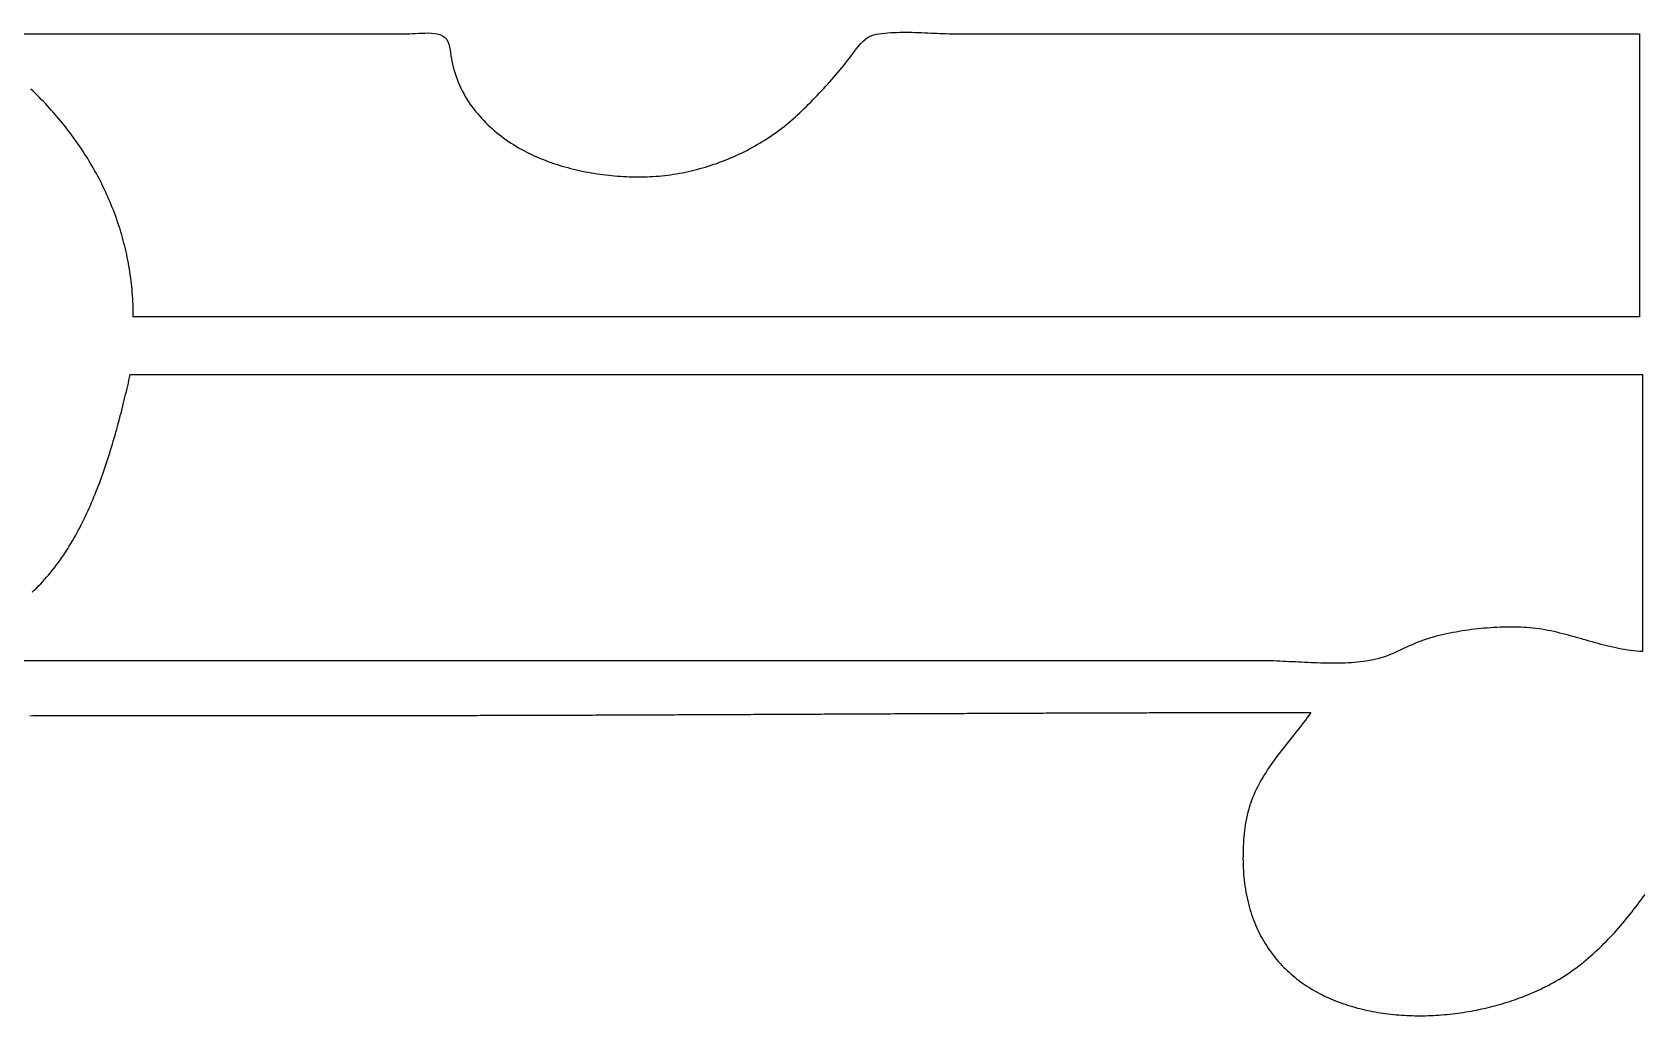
# Model space of a CAD drawing. Extents: x 5 to 1491, y 1 to 919.
# Drawn here: x 364 to 894, y 170 to 494 of the extents above; entities that cross this region are included whole.
import ezdxf

# ---------------------------------------------------------------- set-up
doc = ezdxf.new("R2010")
doc.units = 0
doc.layers.add('C18', color=18, linetype='CONTINUOUS')
doc.layers.add('C7', color=7, linetype='CONTINUOUS')

msp = doc.modelspace()

# ---------------------------------------------------------------- linework, layer by layer
at = {"layer": 'C18'}
msp.add_lwpolyline([(363.0082, 268.9354), (364.0096, 268.952), (365.0101, 268.9673), (366.0095, 268.9805), (367.0078, 268.9908), (368.0046, 268.9975), (369, 269), (470, 269), (470.999, 269), (471.9981, 269.0001), (472.9972, 269.0002), (473.9963, 269.0004), (474.9954, 269.0007), (475.9945, 269.001), (476.9937, 269.0014), (477.9928, 269.0019), (478.992, 269.0024), (479.9912, 269.0029), (480.9904, 269.0035), (481.9896, 269.0042), (482.9888, 269.005), (483.988, 269.0057), (484.9873, 269.0066), (485.9865, 269.0075), (486.9858, 269.0084), (487.985, 269.0094), (488.9843, 269.0105), (489.9836, 269.0116), (490.9829, 269.0128), (491.9822, 269.014), (492.9816, 269.0153), (493.9809, 269.0166), (494.9803, 269.018), (495.9796, 269.0194), (496.979, 269.0209), (497.9784, 269.0224), (498.9778, 269.024), (499.9772, 269.0256), (500.9766, 269.0273), (501.976, 269.029), (502.9755, 269.0308), (503.9749, 269.0326), (504.9744, 269.0345), (505.9739, 269.0364), (506.9733, 269.0383), (507.9728, 269.0403), (508.9723, 269.0424), (509.9718, 269.0445), (510.9714, 269.0466), (511.9709, 269.0488), (512.9704, 269.0511), (513.97, 269.0534), (514.9695, 269.0557), (515.9691, 269.058), (516.9687, 269.0605), (517.9683, 269.0629), (518.9679, 269.0654), (519.9675, 269.0679), (520.9671, 269.0705), (521.9667, 269.0731), (522.9664, 269.0758), (523.966, 269.0785), (524.9657, 269.0812), (525.9653, 269.084), (526.965, 269.0868), (527.9647, 269.0897), (528.9644, 269.0926), (529.9641, 269.0955), (530.9638, 269.0985), (531.9635, 269.1015), (532.9633, 269.1046), (533.963, 269.1076), (534.9627, 269.1108), (535.9625, 269.1139), (536.9622, 269.1171), (537.962, 269.1203), (538.9618, 269.1236), (539.9616, 269.1269), (540.9614, 269.1302), (541.9612, 269.1336), (542.961, 269.137), (543.9608, 269.1404), (544.9606, 269.1438), (545.9605, 269.1473), (546.9603, 269.1509), (547.9602, 269.1544), (548.96, 269.158), (549.9599, 269.1616), (550.9598, 269.1653), (551.9596, 269.1689), (552.9595, 269.1726), (553.9594, 269.1764), (554.9593, 269.1801), (555.9592, 269.1839), (556.9592, 269.1877), (557.9591, 269.1916), (558.959, 269.1954), (559.9589, 269.1993), (560.9589, 269.2032), (561.9588, 269.2072), (562.9588, 269.2112), (563.9588, 269.2151), (564.9587, 269.2192), (565.9587, 269.2232), (566.9587, 269.2273), (567.9587, 269.2314), (568.9587, 269.2355), (569.9587, 269.2396), (570.9587, 269.2438), (571.9587, 269.248), (572.9587, 269.2522), (573.9588, 269.2564), (574.9588, 269.2606), (575.9589, 269.2649), (576.9589, 269.2692), (577.959, 269.2735), (578.959, 269.2778), (579.9591, 269.2821), (580.9591, 269.2865), (581.9592, 269.2909), (582.9593, 269.2953), (583.9594, 269.2997), (584.9595, 269.3041), (585.9596, 269.3085), (586.9597, 269.313), (587.9598, 269.3175), (588.9599, 269.322), (589.96, 269.3265), (590.9601, 269.331), (591.9603, 269.3355), (592.9604, 269.3401), (593.9605, 269.3446), (594.9607, 269.3492), (595.9608, 269.3538), (596.961, 269.3584), (597.9611, 269.363), (598.9613, 269.3676), (599.9615, 269.3722), (600.9616, 269.3769), (601.9618, 269.3815), (602.962, 269.3862), (603.9622, 269.3909), (604.9624, 269.3955), (605.9625, 269.4002), (606.9627, 269.4049), (607.9629, 269.4096), (608.9631, 269.4143), (609.9633, 269.4191), (610.9636, 269.4238), (611.9638, 269.4285), (612.964, 269.4332), (613.9642, 269.438), (614.9644, 269.4427), (615.9647, 269.4475), (616.9649, 269.4522), (617.9651, 269.457), (618.9654, 269.4618), (619.9656, 269.4665), (620.9658, 269.4713), (621.9661, 269.4761), (622.9663, 269.4808), (623.9666, 269.4856), (624.9668, 269.4904), (625.9671, 269.4952), (626.9674, 269.4999), (627.9676, 269.5047), (628.9679, 269.5095), (629.9682, 269.5143), (630.9684, 269.5191), (631.9687, 269.5238), (632.969, 269.5286), (633.9693, 269.5334), (634.9695, 269.5381), (635.9698, 269.5429), (636.9701, 269.5477), (637.9704, 269.5524), (638.9707, 269.5572), (639.971, 269.5619), (640.9713, 269.5667), (641.9716, 269.5714), (642.9718, 269.5761), (643.9721, 269.5808), (644.9724, 269.5856), (645.9727, 269.5903), (646.973, 269.595), (647.9733, 269.5997), (648.9737, 269.6044), (649.974, 269.609), (650.9743, 269.6137), (651.9746, 269.6184), (652.9749, 269.623), (653.9752, 269.6277), (654.9755, 269.6323), (655.9758, 269.6369), (656.9761, 269.6415), (657.9764, 269.6461), (658.9767, 269.6507), (659.9771, 269.6553), (660.9774, 269.6598), (661.9777, 269.6644), (662.978, 269.6689), (663.9783, 269.6734), (664.9786, 269.6779), (665.979, 269.6824), (666.9793, 269.6869), (667.9796, 269.6914), (668.9799, 269.6958), (669.9802, 269.7002), (670.9805, 269.7046), (671.9809, 269.709), (672.9812, 269.7134), (673.9815, 269.7178), (674.9818, 269.7221), (675.9821, 269.7264), (676.9824, 269.7307), (677.9827, 269.735), (678.9831, 269.7393), (679.9834, 269.7435), (680.9837, 269.7477), (681.984, 269.7519), (682.9843, 269.7561), (683.9846, 269.7603), (684.9849, 269.7644), (685.9852, 269.7685), (686.9855, 269.7726), (687.9858, 269.7767), (688.9861, 269.7807), (689.9865, 269.7848), (690.9868, 269.7887), (691.9871, 269.7927), (692.9874, 269.7967), (693.9876, 269.8006), (694.9879, 269.8045), (695.9882, 269.8083), (696.9885, 269.8122), (697.9888, 269.816), (698.9891, 269.8198), (699.9894, 269.8235), (700.9897, 269.8273), (701.99, 269.831), (702.9902, 269.8346), (703.9905, 269.8383), (704.9908, 269.8419), (705.9911, 269.8455), (706.9913, 269.849), (707.9916, 269.8526), (708.9919, 269.8561), (709.9921, 269.8595), (710.9924, 269.8629), (711.9926, 269.8663), (712.9929, 269.8697), (713.9932, 269.873), (714.9934, 269.8763), (715.9937, 269.8796), (716.9939, 269.8828), (717.9941, 269.886), (718.9944, 269.8891), (719.9946, 269.8923), (720.9948, 269.8953), (721.9951, 269.8984), (722.9953, 269.9014), (723.9955, 269.9044), (724.9957, 269.9073), (725.9959, 269.9102), (726.9961, 269.9131), (727.9964, 269.9159), (728.9966, 269.9187), (729.9968, 269.9214), (730.9969, 269.9241), (731.9971, 269.9268), (732.9973, 269.9294), (733.9975, 269.932), (734.9977, 269.9345), (735.9979, 269.937), (736.998, 269.9394), (737.9982, 269.9419), (738.9983, 269.9442), (739.9985, 269.9465), (740.9987, 269.9488), (741.9988, 269.9511), (742.9989, 269.9533), (743.9991, 269.9554), (744.9992, 269.9575), (745.9993, 269.9596), (746.9995, 269.9616), (747.9996, 269.9635), (748.9997, 269.9654), (749.9998, 269.9673), (750.9999, 269.9691), (752, 269.9709), (753.0001, 269.9726), (754.0002, 269.9743), (755.0003, 269.9759), (756.0003, 269.9775), (757.0004, 269.979), (758.0005, 269.9805), (759.0005, 269.9819), (760.0006, 269.9833), (761.0006, 269.9846), (762.0007, 269.9859), (763.0007, 269.9871), (764.0007, 269.9883), (765.0008, 269.9894), (766.0008, 269.9905), (767.0008, 269.9915), (768.0008, 269.9924), (769.0008, 269.9933), (770.0008, 269.9942), (771.0008, 269.9949), (772.0007, 269.9957), (773.0007, 269.9964), (774.0007, 269.997), (775.0006, 269.9975), (776.0006, 269.998), (777.0005, 269.9985), (778.0005, 269.9989), (779.0004, 269.9992), (780.0003, 269.9995), (781.0002, 269.9997), (782.0002, 269.9998), (783.0001, 269.9999), (784, 270), (783.396, 269.1508), (782.7883, 268.3131), (782.1773, 267.4861), (781.5638, 266.6689), (780.9485, 265.8609), (780.3319, 265.0611), (779.7147, 264.2689), (779.0976, 263.4834), (778.4813, 262.7039), (777.8663, 261.9295), (777.2533, 261.1595), (776.6431, 260.3932), (776.0362, 259.6296), (775.4333, 258.8681), (774.8351, 258.1079), (774.2421, 257.3481), (773.6551, 256.5881), (773.0747, 255.8269), (772.5016, 255.0639), (771.9364, 254.2982), (771.3798, 253.529), (770.8324, 252.7556), (770.2948, 251.9773), (769.7678, 251.1931), (769.252, 250.4023), (768.748, 249.6042), (768.2565, 248.798), (767.7781, 247.9828), (767.3135, 247.1579), (766.8634, 246.3225), (766.4284, 245.4759), (766.0091, 244.6172), (765.6063, 243.7456), (765.2204, 242.8604), (764.8523, 241.9608), (764.5026, 241.046), (764.1719, 240.1153), (763.8609, 239.1677), (763.5702, 238.2027), (763.3004, 237.2193), (763.0523, 236.2168), (762.8265, 235.1944), (762.6236, 234.1513), (762.4443, 233.0867), (762.2893, 232), (762.1718, 231.0428), (762.0664, 230.0724), (761.9733, 229.0902), (761.8928, 228.0975), (761.8249, 227.0956), (761.7699, 226.0861), (761.7281, 225.0702), (761.6995, 224.0493), (761.6844, 223.0247), (761.6831, 221.998), (761.6956, 220.9703), (761.7222, 219.9431), (761.7632, 218.9178), (761.8186, 217.8957), (761.8887, 216.8782), (761.9737, 215.8667), (762.0738, 214.8626), (762.1892, 213.8671), (762.3201, 212.8818), (762.4667, 211.9079), (762.6292, 210.9468), (762.8078, 210), (763.0056, 209.0482), (763.2181, 208.1093), (763.4451, 207.1833), (763.6864, 206.2701), (763.942, 205.3697), (764.2115, 204.4819), (764.4949, 203.6069), (764.7921, 202.7445), (765.1028, 201.8947), (765.4269, 201.0573), (765.7642, 200.2325), (766.1146, 199.4201), (766.4779, 198.6201), (766.854, 197.8323), (767.2427, 197.0569), (767.6439, 196.2937), (768.0573, 195.5427), (768.4829, 194.8038), (768.9204, 194.077), (769.3698, 193.3623), (769.8308, 192.6595), (770.3033, 191.9687), (770.7872, 191.2897), (771.2822, 190.6226), (771.7883, 189.9673), (772.3052, 189.3237), (772.8329, 188.6919), (773.3711, 188.0716), (773.9197, 187.463), (774.4785, 186.8659), (775.0474, 186.2803), (775.6263, 185.7062), (776.2149, 185.1434), (776.8131, 184.5921), (777.4207, 184.052), (778.0377, 183.5231), (778.6637, 183.0055), (779.2988, 182.4991), (779.9426, 182.0037), (780.5952, 181.5194), (781.2562, 181.0461), (781.9255, 180.5838), (782.6031, 180.1324), (783.2886, 179.6918), (783.9821, 179.2621), (784.6832, 178.8431), (785.3919, 178.4349), (786.108, 178.0373), (786.8314, 177.6503), (787.5618, 177.2739), (788.2991, 176.908), (789.0432, 176.5526), (789.7939, 176.2077), (790.551, 175.8731), (791.3144, 175.5488), (792.084, 175.2348), (792.8595, 174.931), (793.6409, 174.6374), (794.4279, 174.354), (795.2204, 174.0806), (796.0182, 173.8173), (796.8212, 173.5639), (797.6293, 173.3205), (798.4422, 173.087), (799.2598, 172.8633), (800.082, 172.6494), (800.9086, 172.4452), (801.7394, 172.2507), (802.5743, 172.0659), (803.4131, 171.8907), (804.2556, 171.725), (805.1018, 171.5688), (805.9514, 171.422), (806.8043, 171.2847), (807.6603, 171.1567), (808.5193, 171.038), (809.3811, 170.9285), (810.2456, 170.8283), (811.1126, 170.7372), (811.9819, 170.6552), (812.8534, 170.5823), (813.7269, 170.5184), (814.6022, 170.4634), (815.4793, 170.4174), (816.358, 170.3802), (817.238, 170.3518), (818.1192, 170.3322), (819.0016, 170.3213), (819.8848, 170.319), (820.7689, 170.3254), (821.6535, 170.3404), (822.5385, 170.3639), (823.4239, 170.3958), (824.3094, 170.4362), (825.1948, 170.4849), (826.0801, 170.542), (826.965, 170.6073), (827.8494, 170.6809), (828.7331, 170.7626), (829.6161, 170.8525), (830.498, 170.9504), (831.3788, 171.0564), (832.2584, 171.1704), (833.1364, 171.2923), (834.0129, 171.4221), (834.8876, 171.5597), (835.7604, 171.7051), (836.6311, 171.8582), (837.4995, 172.0191), (838.3656, 172.1876), (839.2291, 172.3636), (840.0899, 172.5472), (840.9478, 172.7383), (841.8026, 172.9369), (842.6543, 173.1428), (843.5027, 173.3561), (844.3475, 173.5767), (845.1887, 173.8045), (846.0261, 174.0396), (846.8594, 174.2818), (847.6887, 174.5311), (848.5136, 174.7874), (849.3341, 175.0508), (850.15, 175.3211), (850.9611, 175.5983), (851.7673, 175.8824), (852.5684, 176.1733), (853.3643, 176.4709), (854.1548, 176.7753), (854.9397, 177.0863), (855.7189, 177.4039), (856.4922, 177.7282), (857.2595, 178.0589), (858.0206, 178.3961), (858.7753, 178.7397), (859.5236, 179.0897), (860.2652, 179.446), (861, 179.8086), (861.9249, 180.2801), (862.8378, 180.7635), (863.7389, 181.2584), (864.6284, 181.7648), (865.5064, 182.2825), (866.3733, 182.8112), (867.2292, 183.3509), (868.0744, 183.9012), (868.909, 184.4621), (869.7334, 185.0334), (870.5477, 185.6149), (871.3521, 186.2064), (872.147, 186.8077), (872.9324, 187.4187), (873.7086, 188.0391), (874.4759, 188.6688), (875.2344, 189.3077), (875.9844, 189.9555), (876.7261, 190.6121), (877.4598, 191.2772), (878.1856, 191.9508), (878.9037, 192.6325), (879.6144, 193.3224), (880.318, 194.0201), (881.0146, 194.7255), (881.7044, 195.4384), (882.3877, 196.1586), (883.0647, 196.886), (883.7356, 197.6204), (884.4006, 198.3616), (885.0601, 199.1094), (885.7141, 199.8636), (886.3629, 200.6241), (887.0067, 201.3907), (887.6457, 202.1633), (888.2803, 202.9415), (888.9105, 203.7253), (889.5367, 204.5145), (890.1589, 205.3088), (890.7775, 206.1082), (891.3928, 206.9125), (892.0047, 207.7213), (892.6138, 208.5347), (893.22, 209.3524), (893.8237, 210.1742)], dxfattribs=at)
at = {"layer": 'C7'}
for points in [[(354, 493), (377, 493), (460, 493), (487, 493), (487.8704, 493.0177), (488.8034, 493.0631), (489.7853, 493.124), (490.8023, 493.1886), (491.8408, 493.2447), (492.8872, 493.2806), (493.9278, 493.284), (494.949, 493.2431), (495.9371, 493.1459), (496.8784, 492.9804), (497.7594, 492.7346), (498.5663, 492.3966), (499.3232, 491.8853), (499.9167, 491.2287), (500.3709, 490.4538), (500.7098, 489.5879), (500.9575, 488.658), (501.1379, 487.6913), (501.2752, 486.715), (501.3933, 485.7562), (501.5163, 484.8422), (501.6682, 484), (501.9001, 482.9979), (502.157, 481.9995), (502.4388, 481.0058), (502.7455, 480.0179), (503.077, 479.0368), (503.4333, 478.0637), (503.8144, 477.0995), (504.2201, 476.1453), (504.6505, 475.2023), (505.1056, 474.2714), (505.5852, 473.3537), (506.0894, 472.4503), (506.6181, 471.5622), (507.1713, 470.6905), (507.7489, 469.8363), (508.351, 469.0007), (508.9554, 468.2055), (509.5738, 467.4269), (510.2058, 466.6646), (510.8512, 465.9186), (511.5097, 465.1887), (512.181, 464.4748), (512.8649, 463.7768), (513.5611, 463.0945), (514.2693, 462.4278), (514.9892, 461.7766), (515.7207, 461.1407), (516.4633, 460.52), (517.2169, 459.9144), (517.9812, 459.3237), (518.7558, 458.7479), (519.5406, 458.1867), (520.3353, 457.6401), (521.1395, 457.1079), (521.953, 456.59), (522.7757, 456.0862), (523.607, 455.5965), (524.4469, 455.1206), (525.2951, 454.6586), (526.1512, 454.2101), (527.015, 453.7752), (527.8862, 453.3536), (528.7646, 452.9453), (529.6499, 452.55), (530.5418, 452.1678), (531.44, 451.7984), (532.3444, 451.4417), (533.2545, 451.0976), (534.1702, 450.7659), (535.0911, 450.4466), (536.0171, 450.1395), (536.9478, 449.8444), (537.8829, 449.5612), (538.8222, 449.2899), (539.7654, 449.0302), (540.7123, 448.782), (541.6626, 448.5453), (542.6159, 448.3198), (543.5721, 448.1055), (544.5309, 447.9021), (545.492, 447.7097), (546.4551, 447.528), (547.4199, 447.3569), (548.3863, 447.1963), (549.3538, 447.046), (550.3223, 446.906), (551.2915, 446.7761), (552.2611, 446.6561), (553.2308, 446.546), (554.2004, 446.4455), (555.1696, 446.3547), (556.1381, 446.2732), (557.1056, 446.2011), (558.072, 446.1382), (559.0368, 446.0842), (560, 446.0393), (560.9702, 446.0049), (561.9412, 445.9836), (562.9126, 445.9753), (563.8844, 445.9799), (564.8564, 445.9974), (565.8285, 446.0277), (566.8004, 446.0708), (567.7719, 446.1266), (568.7431, 446.1951), (569.7136, 446.2761), (570.6833, 446.3696), (571.6521, 446.4756), (572.6197, 446.5941), (573.5861, 446.7248), (574.5511, 446.8679), (575.5144, 447.0232), (576.476, 447.1907), (577.4357, 447.3703), (578.3933, 447.5619), (579.3486, 447.7656), (580.3016, 447.9812), (581.2519, 448.2086), (582.1995, 448.4479), (583.1443, 448.699), (584.086, 448.9617), (585.0244, 449.2361), (585.9595, 449.5221), (586.891, 449.8196), (587.8188, 450.1286), (588.7428, 450.449), (589.6627, 450.7808), (590.5784, 451.1238), (591.4898, 451.4781), (592.3966, 451.8436), (593.2988, 452.2201), (594.1961, 452.6078), (595.0885, 453.0064), (595.9756, 453.416), (596.8574, 453.8364), (597.7337, 454.2677), (598.6044, 454.7097), (599.4693, 455.1625), (600.3282, 455.6259), (601.1809, 456.0999), (602.0273, 456.5844), (602.8673, 457.0793), (603.7006, 457.5847), (604.5271, 458.1005), (605.3467, 458.6265), (606.1592, 459.1628), (606.9644, 459.7093), (607.7622, 460.2659), (608.5523, 460.8325), (609.3347, 461.4091), (610.1091, 461.9957), (610.8755, 462.5922), (611.6336, 463.1985), (612.3833, 463.8145), (613.1245, 464.4403), (613.8568, 465.0757), (614.5803, 465.7207), (615.2948, 466.3752), (616, 467.0393), (616.7344, 467.7438), (617.4644, 468.4512), (618.19, 469.1616), (618.9112, 469.8752), (619.6279, 470.592), (620.3401, 471.3121), (621.0477, 472.0358), (621.7508, 472.7632), (622.4492, 473.4942), (623.143, 474.2292), (623.8321, 474.9682), (624.5165, 475.7114), (625.1961, 476.4588), (625.8709, 477.2107), (626.5409, 477.9671), (627.2061, 478.7281), (627.8664, 479.494), (628.5217, 480.2647), (629.1721, 481.0406), (629.8176, 481.8216), (630.4579, 482.6079), (631.0933, 483.3996), (631.7235, 484.1969), (632.3487, 485), (632.9427, 485.7905), (633.5358, 486.6064), (634.1355, 487.4326), (634.7495, 488.2541), (635.3855, 489.0558), (636.0509, 489.8227), (636.7535, 490.5397), (637.5008, 491.192), (638.3005, 491.7643), (639.1602, 492.2417), (640.0876, 492.6092), (641.0902, 492.8518), (642.0412, 492.9996), (643.0017, 493.1263), (643.9711, 493.2332), (644.9486, 493.3214), (645.9335, 493.3922), (646.925, 493.4468), (647.9224, 493.4864), (648.925, 493.5121), (649.9321, 493.5253), (650.943, 493.5272), (651.9569, 493.5189), (652.9731, 493.5017), (653.9908, 493.4767), (655.0095, 493.4453), (656.0282, 493.4086), (657.0464, 493.3679), (658.0632, 493.3243), (659.078, 493.2791), (660.0901, 493.2335), (661.0986, 493.1887), (662.1029, 493.1459), (663.1023, 493.1064), (664.0961, 493.0713), (665.0834, 493.0419), (666.0637, 493.0194), (667.0361, 493.005), (668, 493), (723, 493), (892, 493)], [(892, 493), (892, 400), (397, 400), (396.9948, 401.0052), (396.9796, 402.0075), (396.9542, 403.0069), (396.9187, 404.0033), (396.8732, 404.9968), (396.8177, 405.9873), (396.7524, 406.9747), (396.6771, 407.9591), (396.5921, 408.9404), (396.4973, 409.9187), (396.3928, 410.8938), (396.2786, 411.8658), (396.1549, 412.8346), (396.0216, 413.8003), (395.8788, 414.7627), (395.7265, 415.722), (395.5649, 416.6779), (395.394, 417.6307), (395.2137, 418.5801), (395.0242, 419.5262), (394.8256, 420.4689), (394.6178, 421.4084), (394.401, 422.3444), (394.1751, 423.277), (393.9402, 424.2062), (393.6965, 425.1319), (393.4439, 426.0542), (393.1824, 426.973), (392.9122, 427.8882), (392.6333, 428.7999), (392.3458, 429.7081), (392.0496, 430.6127), (391.7449, 431.5136), (391.4317, 432.4109), (391.1101, 433.3046), (390.78, 434.1946), (390.4417, 435.0809), (390.095, 435.9635), (389.7401, 436.8423), (389.377, 437.7174), (389.0058, 438.5886), (388.6265, 439.4561), (388.2392, 440.3197), (387.8439, 441.1795), (387.4407, 442.0354), (387.0297, 442.8874), (386.6108, 443.7354), (386.1841, 444.5795), (385.7498, 445.4197), (385.3078, 446.2558), (384.8582, 447.088), (384.401, 447.9161), (383.9363, 448.7401), (383.4642, 449.5601), (382.9847, 450.3759), (382.4979, 451.1876), (382.0037, 451.9952), (381.5023, 452.7986), (380.9938, 453.5978), (380.4781, 454.3928), (379.9553, 455.1836), (379.4255, 455.97), (378.8887, 456.7522), (378.345, 457.5301), (377.7945, 458.3037), (377.2371, 459.0729), (376.6729, 459.8377), (376.1021, 460.5981), (375.5245, 461.3541), (374.9404, 462.1057), (374.3497, 462.8528), (373.7525, 463.5954), (373.1489, 464.3335), (372.5389, 465.067), (371.9225, 465.796), (371.2998, 466.5205), (370.6709, 467.2403), (370.0358, 467.9555), (369.3946, 468.666), (368.7472, 469.3719), (368.0939, 470.0731), (367.4346, 470.7696), (366.7693, 471.4613), (366.0982, 472.1483), (365.4213, 472.8304), (364.7385, 473.5078), (364.0501, 474.1804), (363.356, 474.8481)], [(893, 381), (893, 290), (892.0084, 290.0567), (891.0197, 290.1354), (890.0337, 290.2349), (889.0502, 290.354), (888.0691, 290.4916), (887.0902, 290.6465), (886.1133, 290.8176), (885.1384, 291.0037), (884.1652, 291.2036), (883.1935, 291.4163), (882.2233, 291.6405), (881.2543, 291.875), (880.2865, 292.1188), (879.3196, 292.3707), (878.3535, 292.6295), (877.3881, 292.894), (876.4231, 293.1631), (875.4584, 293.4357), (874.4939, 293.7105), (873.5295, 293.9865), (872.5648, 294.2624), (871.5999, 294.5372), (870.6345, 294.8096), (869.6685, 295.0785), (868.7017, 295.3427), (867.734, 295.6011), (866.7652, 295.8526), (865.7951, 296.0959), (864.8237, 296.33), (863.8507, 296.5536), (862.8759, 296.7655), (861.8993, 296.9648), (860.9206, 297.1501), (859.9398, 297.3204), (858.9566, 297.4744), (857.9709, 297.611), (856.9826, 297.7291), (855.9914, 297.8275), (854.9972, 297.905), (854, 297.9606), (853.0379, 297.9977), (852.066, 298.0248), (851.085, 298.0417), (850.0957, 298.0484), (849.0987, 298.0449), (848.0948, 298.0313), (847.0847, 298.0075), (846.0693, 297.9736), (845.0492, 297.9294), (844.0251, 297.8751), (842.9979, 297.8106), (841.9682, 297.7359), (840.9368, 297.651), (839.9044, 297.5559), (838.8718, 297.4506), (837.8398, 297.3351), (836.8089, 297.2094), (835.7801, 297.0734), (834.754, 296.9273), (833.7313, 296.7709), (832.7129, 296.6044), (831.6994, 296.4276), (830.6916, 296.2405), (829.6903, 296.0433), (828.6961, 295.8358), (827.7099, 295.618), (826.7323, 295.39), (825.7641, 295.1518), (824.806, 294.9033), (823.8588, 294.6446), (822.9232, 294.3756), (822, 294.0964), (821.0434, 293.782), (820.0934, 293.4376), (819.1487, 293.0673), (818.2087, 292.6757), (817.2722, 292.2669), (816.3384, 291.8456), (815.4063, 291.4159), (814.475, 290.9822), (813.5436, 290.549), (812.6111, 290.1206), (811.6765, 289.7014), (810.7391, 289.2957), (809.7977, 288.9079), (808.8515, 288.5424), (807.8996, 288.2035), (806.941, 287.8956), (805.9748, 287.6231), (805, 287.3904), (804.0696, 287.2002), (803.129, 287.0288), (802.1788, 286.8752), (801.2195, 286.7389), (800.2515, 286.6189), (799.2756, 286.5146), (798.2921, 286.4253), (797.3016, 286.3501), (796.3047, 286.2884), (795.3019, 286.2393), (794.2938, 286.2023), (793.2807, 286.1764), (792.2634, 286.161), (791.2424, 286.1553), (790.2181, 286.1586), (789.1911, 286.1701), (788.1619, 286.1891), (787.1311, 286.2149), (786.0993, 286.2467), (785.0669, 286.2837), (784.0345, 286.3252), (783.0026, 286.3705), (781.9717, 286.4188), (780.9425, 286.4694), (779.9153, 286.5215), (778.8909, 286.5744), (777.8696, 286.6274), (776.8521, 286.6796), (775.8388, 286.7304), (774.8303, 286.7791), (773.8272, 286.8248), (772.83, 286.8668), (771.8392, 286.9044), (770.8553, 286.9368), (769.8789, 286.9633), (768.9105, 286.9832), (767.9507, 286.9956), (767, 287), (333, 287)], [(366.5601, 312.2854), (367.216, 312.9848), (367.8624, 313.6951), (368.4993, 314.4159), (369.1268, 315.147), (369.7451, 315.8882), (370.3542, 316.6394), (370.9542, 317.4002), (371.5453, 318.1705), (372.1275, 318.95), (372.7009, 319.7385), (373.2656, 320.5359), (373.8217, 321.3419), (374.3694, 322.1563), (374.9086, 322.9789), (375.4396, 323.8094), (375.9623, 324.6477), (376.477, 325.4935), (376.9836, 326.3466), (377.4824, 327.2068), (377.9733, 328.074), (378.4565, 328.9477), (378.9321, 329.828), (379.4002, 330.7145), (379.8609, 331.607), (380.3142, 332.5054), (380.7603, 333.4093), (381.1993, 334.3186), (381.6313, 335.2331), (382.0563, 336.1526), (382.4745, 337.0768), (382.8859, 338.0055), (383.2907, 338.9385), (383.689, 339.8757), (384.0808, 340.8167), (384.4662, 341.7614), (384.8454, 342.7095), (385.2185, 343.6609), (385.5855, 344.6153), (385.9465, 345.5724), (386.3016, 346.5322), (386.651, 347.4944), (386.9947, 348.4587), (387.3328, 349.425), (387.6655, 350.3931), (387.9928, 351.3626), (388.3148, 352.3334), (388.6316, 353.3054), (388.9433, 354.2782), (389.25, 355.2516), (389.5519, 356.2255), (389.8489, 357.1997), (390.1412, 358.1739), (390.429, 359.1478), (390.7122, 360.1214), (390.991, 361.0943), (391.2655, 362.0663), (391.5358, 363.0374), (391.802, 364.0071), (392.0641, 364.9754), (392.3224, 365.9419), (392.5768, 366.9065), (392.8275, 367.8691), (393.0745, 368.8292), (393.318, 369.7868), (393.5581, 370.7416), (393.7949, 371.6934), (394.0283, 372.6421), (394.2587, 373.5873), (394.486, 374.5288), (394.7104, 375.4665), (394.9319, 376.4002), (395.1506, 377.3296), (395.3667, 378.2544), (395.5802, 379.1746), (395.7913, 380.0898), (396, 381), (893, 381)], [(363.7159, 309.5362), (364.4455, 310.2005), (365.1632, 310.8797), (365.8682, 311.5744), (366.5601, 312.2855)]]:
    msp.add_lwpolyline(points, dxfattribs=at)

doc.saveas('drawing.dxf')
